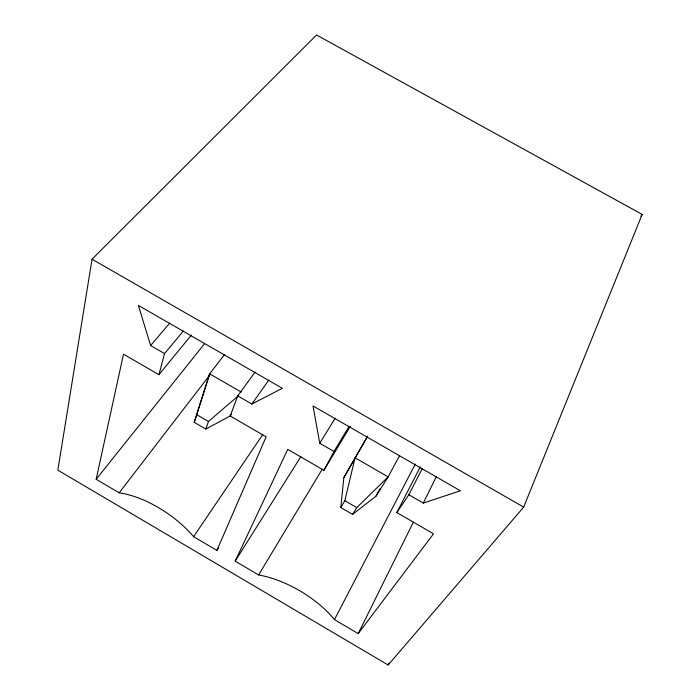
<?xml version="1.0" encoding="UTF-8"?>
<svg xmlns="http://www.w3.org/2000/svg" width="700" height="700" viewBox="0 0 700 700"><rect width="100%" height="100%" fill="white"/><g stroke="black" fill="none" stroke-linecap="round" stroke-linejoin="round"><path stroke-width="1.05" d="M399.481 455.814L388.132 476.901L375.97 496.195L352.599 514.395L340.795 507.535L343.84 477.584L367.57 436.188M92.041 259.21L57.837 470.155L388.168 665L523.661 507.124L642.163 214.428L316.566 35L92.041 259.21L523.661 507.124M218.689 547.645L216.904 550.392L193.611 536.673A71.146 34.081 34.6 0 0 119.157 492.826L96.171 479.281L123.506 354.174L158.909 374.692L191.441 335.029M340.795 507.535L344.829 500.692L355.075 457.817L388.132 476.901L356.755 507.614L352.599 514.395M158.909 374.692L164.561 353.588L183.426 330.908M230.221 415.966L205.817 429.074L194.241 422.345L209.65 373.835L224.236 354.9M194.241 422.345L209.65 373.835L241.15 392.017M205.817 429.074L208.469 421.496L237.974 396.086M216.904 550.392L266.123 436.817L230.213 416.01L237.755 395.885L255.089 372.041M388.168 665L389.086 663.014M420.271 466.883L396.812 512.558L433.519 533.829L358.19 633.605L334.46 619.622A71.855 34.659 30.4 0 0 258.606 574.954L235.182 561.155L287.744 449.356L323.925 470.321L350.306 426.309M358.19 633.605L413.341 522.209M396.812 512.558L408.852 494.76L423.281 503.099L436.38 476.63M408.852 494.76L422.275 468.492M334.46 619.622L415.284 464.074M323.925 470.321L333.988 451.491L349.16 426.23M375.97 496.195L380.118 488.521M343.84 477.584L367.238 437.08M258.606 574.954L322.271 469.131M333.988 451.491L319.725 443.249L335.204 418.215M235.182 561.155L300.921 456.514M193.611 536.673L262.727 434.569M237.755 395.885L251.869 404.04L268.87 380.004M230.213 416.01L231.49 414.243M640.885 216.195L642.163 214.428M202.44 395.684L203.752 393.951M119.157 492.826L209.781 375.043M96.171 479.281L204.566 343.691M164.561 353.588L150.614 345.529L169.715 323.129M251.869 404.04L282.363 388.308L138.39 305.428L150.614 345.529M423.281 503.099L460.39 490.787L313.023 405.956L319.725 443.249M196.77 414.706L208.469 421.496M344.829 500.692L356.755 507.614"/></g></svg>
